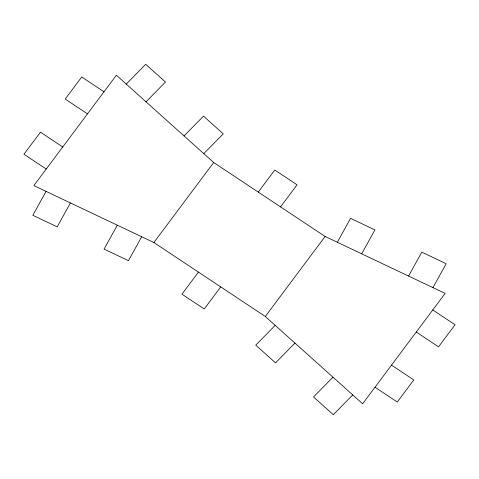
<?xml version="1.0" encoding="UTF-8"?>
<svg xmlns="http://www.w3.org/2000/svg" width="479" height="479" viewBox="0 0 479 479"><rect width="100%" height="100%" fill="white"/><g stroke="black" fill="none" stroke-linecap="round" stroke-linejoin="round"><path stroke-width="0.72" d="M46.05 191.372L32.823 215.293L57.199 226.86L70.425 202.934M117.307 225.178L104.075 249.104L128.45 260.666L141.682 236.746M337.318 242.254L350.55 218.334L374.925 229.896L361.693 253.822M408.575 276.066L421.801 252.14L446.177 263.707L432.95 287.628M153.867 242.524L213.688 162.513L116.373 75.221L33.865 185.589L153.867 242.524L265.312 316.487L362.627 403.779L445.135 293.411L325.133 236.476L213.688 162.513M198.444 272.114L181.942 294.184L204.234 308.979L220.735 286.903M258.265 192.097L274.766 170.021L297.058 184.816L280.556 206.886M265.312 316.487L325.133 236.476M126.252 84.088L145.706 64.294L165.471 82.023L146.023 101.817M184.038 135.916L203.491 116.122L223.256 133.857L203.803 153.645M275.197 325.355L255.744 345.143L275.509 362.878L294.962 343.084M332.977 377.183L313.529 396.977L333.294 414.706L352.748 394.912M103.997 91.776L81.705 76.981L65.204 99.057L87.495 113.846M432.759 309.967L455.05 324.762L438.548 346.832L416.257 332.043M62.743 146.957L40.452 132.168L23.95 154.238L46.241 169.033M391.505 365.154L413.796 379.943L397.295 402.019L375.003 387.224"/></g></svg>
